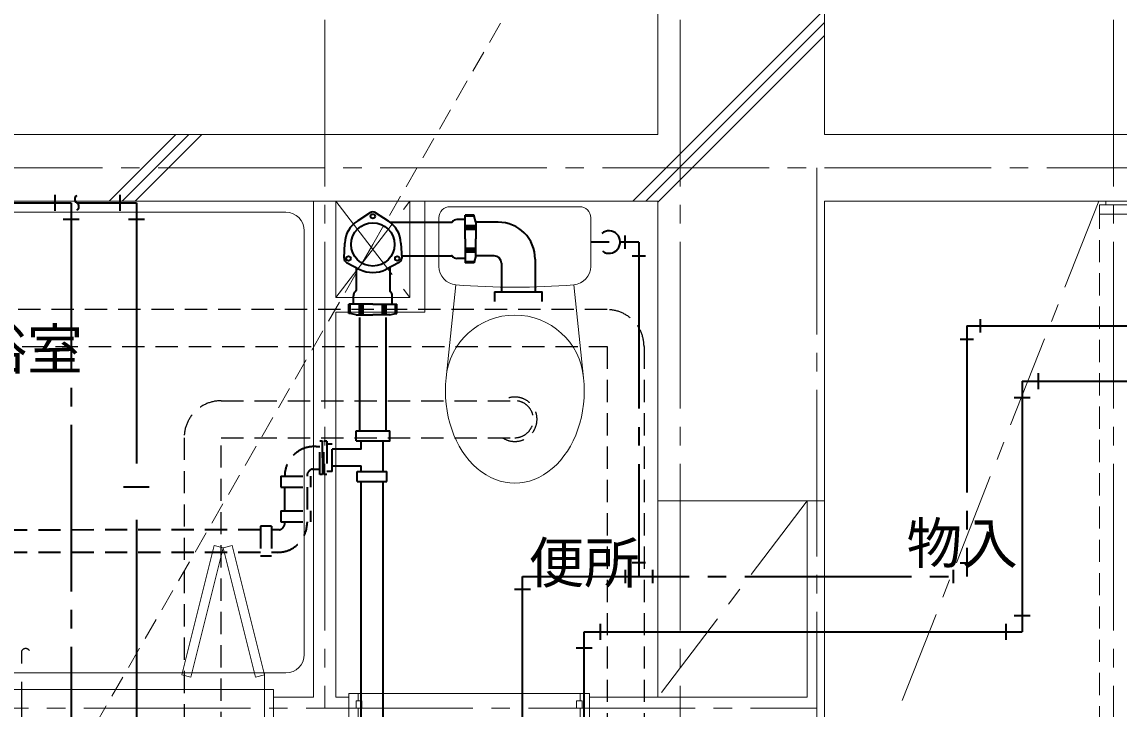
# Model space of a CAD drawing. Units: millimetres at full size, sheet at 1:50; details may follow other scales. Extents: x -9674 to 9699, y -6794 to 6791.
# Drawn here: x 167 to 3129, y 2058 to 3915 of the extents above; entities that cross this region are included whole.
import ezdxf
from ezdxf.enums import TextEntityAlignment as Align

# ---------------------------------------------------------------- set-up
doc = ezdxf.new("R2010")
doc.units = ezdxf.units.MM
doc.header["$LTSCALE"] = 50
for name, pattern in [('CHAIN1', [8, 5, -1, 1, -1]), ('CHAIN2', [12, 9, -1, 1, -1]), ('DASHED1', [1.8, 1.2, -0.6]), ('DASHED3', [4, 3, -1])]:
    doc.linetypes.add(name, pattern=pattern)
for name, color, linetype, lineweight in [('1-0_芯', 134, 'CHAIN2', 9), ('1-1_躯体', 134, 'Continuous', 9), ('1-2_間仕切', 134, 'Continuous', 9), ('1-3_建具', 134, 'Continuous', 9), ('1-4_仕上げ', 134, 'Continuous', 9), ('1-5_設備', 134, 'Continuous', 9), ('1-7_その他', 134, 'DASHED1', 9), ('1-8_ハッチ', 134, 'Continuous', 9), ('2-0_芯', 3, 'Continuous', 35), ('2-2', 5, 'DASHED3', 25), ('2-3_建具', 4, 'Continuous', 35), ('2-9_金物', 1, 'CHAIN2', 35), ('2-A_文字', 6, 'Continuous', 35), ('2-C', 2, 'DASHED1', 25)]:
    doc.layers.add(name, color=color, linetype=linetype, lineweight=lineweight)
doc.layers.add('1-A_文字', color=134, linetype='Continuous')
doc.styles.add('ＭＳ ゴシック', font='')
doc.styles.get('ＭＳ ゴシック').set_extended_font_data('MS Gothic')

msp = doc.modelspace()

# ---------------------------------------------------------------- linework, layer by layer
at = {"layer": '1-0_芯'}
for p, q in [((984.12, 4520.51), (984.12, 2060.51)), ((1944.12, 4520.51), (1944.12, -3699.49)), ((3114.12, 4520.51), (3114.12, 710.51)), ((-8465.88, 3520.51), (8544.12, 3520.51)), ((2313.12, 3520.51), (2313.12, 710.51)), ((-865.88, 2060.51), (2313.12, 2060.51))]:
    msp.add_line(p, q, dxfattribs=at)
at = {"layer": '1-1_躯体'}
for p, q in [((1884.12, 4420.51), (1884.12, 3610.51)), ((2334.12, 4420.51), (2334.12, 3610.51)), ((1884.12, 3610.51), (-2615.88, 3610.51)), ((6384.12, 3610.51), (2334.12, 3610.51)), ((1884.12, 3430.51), (-2615.88, 3430.51)), ((1884.12, 3430.51), (1884.12, 2620.51)), ((1884.12, 2620.51), (2334.12, 2620.51))]:
    msp.add_line(p, q, dxfattribs=at)
msp.add_lwpolyline([(6384.12, 3430.51), (2334.12, 3430.51), (2334.12, 2620.51)], dxfattribs=at)
at = {"layer": '1-2_間仕切'}
for p, q in [((954.12, 3430.51), (954.12, 2090.51)), ((1014.12, 3430.51), (1014.12, 3170.51)), ((1214.12, 3430.51), (1214.12, 3170.51)), ((1254.12, 3430.51), (1254.12, 3130.51)), ((3093.12, 3430.51), (3093.12, 3420.51)), ((1014.12, 3170.51), (1214.12, 3170.51)), ((1014.12, 3130.51), (1254.12, 3130.51)), ((1014.12, 3130.51), (1014.12, 2090.51)), ((2286.62, 2620.51), (2286.62, 2090.51)), ((2334.12, 2620.51), (2334.12, 1550.51)), ((846.12, 2090.51), (954.12, 2090.51)), ((1014.12, 2090.51), (1049.12, 2090.51)), ((1699.12, 2090.51), (2286.62, 2090.51))]:
    msp.add_line(p, q, dxfattribs=at)
at = {"layer": '1-3_建具'}
for p, q in [((3076.62, 3420.51), (3076.62, 3395.51)), ((3156.62, 3420.51), (3076.62, 3420.51)), ((3156.62, 3395.51), (3076.62, 3395.51)), ((597.99, 2150.51), (685.3, 2499.76)), ((597.99, 2150.51), (685.3, 2499.76)), ((597.99, 2150.51), (685.3, 2499.76)), ((597.99, 2150.51), (685.3, 2499.76)), ((709.56, 2493.7), (622.24, 2144.45)), ((709.56, 2493.7), (685.3, 2499.76)), ((709.56, 2493.7), (733.81, 2499.76)), ((709.56, 2493.7), (796.87, 2144.45)), ((821.12, 2150.51), (733.81, 2499.76)), ((821.12, 2150.51), (733.81, 2499.76)), ((821.12, 2150.51), (733.81, 2499.76)), ((821.12, 2150.51), (733.81, 2499.76)), ((622.24, 2144.45), (597.99, 2150.51)), ((796.87, 2144.45), (821.12, 2150.51)), ((101.12, 2110.51), (821.12, 2110.51)), ((821.12, 2110.51), (846.12, 2110.51)), ((821.12, 2020.51), (821.12, 2110.51)), ((846.12, 2110.51), (846.12, 2020.51)), ((1049.12, 2100.51), (1074.12, 2100.51)), ((1049.12, 2020.51), (1049.12, 2100.51)), ((1084.12, 2080.51), (1069.12, 2080.51)), ((1674.12, 2100.51), (1074.12, 2100.51)), ((1074.12, 2100.51), (1074.12, 2080.51)), ((1084.12, 2060.51), (1084.12, 2080.51)), ((1664.12, 2080.51), (1664.12, 2060.51)), ((1679.12, 2080.51), (1664.12, 2080.51)), ((1674.12, 2100.51), (1699.12, 2100.51)), ((1674.12, 2100.51), (1674.12, 2080.51)), ((1679.12, 2060.51), (1679.12, 2080.51)), ((1699.12, 2020.51), (1699.12, 2100.51)), ((1074.12, 2060.51), (1074.12, 2020.51)), ((1664.12, 2060.51), (1679.12, 2060.51)), ((1674.12, 2060.51), (1674.12, 2020.51))]:
    msp.add_line(p, q, dxfattribs=at)
at = {"layer": '1-3_建具', "linetype": 'DASHED1'}
msp.add_line((3076.62, 1645.51), (3076.62, 3395.51), dxfattribs=at)
at = {"layer": '1-3_建具'}
msp.add_lwpolyline([(1069.12, 2080.51), (1069.12, 2060.51), (1084.12, 2060.51)], dxfattribs=at)
at = {"layer": '1-4_仕上げ'}
msp.add_line((1884.12, 2620.51), (1884.12, 2090.51), dxfattribs=at)
at = {"layer": '1-5_設備'}
for p, q in [((1322.46, 3415.51), (1672.46, 3415.51)), ((879.12, 3400.51), (-760.88, 3400.51)), ((1292.46, 3385.51), (1292.46, 3254.26)), ((1702.46, 3385.51), (1702.46, 3254.26)), ((929.12, 2205.51), (929.12, 3350.51)), ((1338.47, 3204.42), (1311.81, 2953.36)), ((1656.46, 3204.42), (1683.11, 2953.36)), ((597.99, 2150.51), (685.3, 2499.76)), ((821.12, 2150.51), (733.81, 2499.76)), ((879.12, 2155.51), (-760.88, 2155.51)), ((821.12, 2110.51), (821.12, 2155.51))]:
    msp.add_line(p, q, dxfattribs=at)
for centre, radius, start, end in [((1322.46, 3385.51), 30, 90, 180), ((1672.46, 3385.51), 30, 0, 90), ((879.12, 3350.51), 50, 0, 90), ((1342.46, 3254.26), 50, 180, 265.41591), ((1652.46, 3254.26), 50, 274.58408, 0), ((1497.46, 5187.45), 1989.39, 265.41591, 274.58408), ((1497.46, 2936.24), 186.44, 5.269, 174.73099), ((879.12, 2205.51), 50, 270, 0)]:
    msp.add_arc(centre, radius, start, end, dxfattribs=at)
msp.add_ellipse((1497.46, 2918.32), major_axis=(0, -250), ratio=0.75, start_param=4.5717762, end_param=7.9945941, dxfattribs=at)
at = {"layer": '1-7_その他', "linetype": 'CHAIN1'}
for p, q in [((1014.12, 3430.51), (1214.12, 3170.51)), ((1014.12, 3170.51), (1214.12, 3430.51)), ((3074.65, 3430.51), (2334.12, 1550.51)), ((2286.62, 2620.51), (1884.12, 2090.51))]:
    msp.add_line(p, q, dxfattribs=at)
at = {"layer": '1-8_ハッチ'}
for p, q in [((1816.18, 3430.51), (2334.12, 3948.46)), ((1851.53, 3430.51), (2334.12, 3913.1)), ((1884.12, 3427.75), (2334.12, 3877.75)), ((401.96, 3430.51), (581.96, 3610.51)), ((437.32, 3430.51), (617.32, 3610.51)), ((472.67, 3430.51), (652.67, 3610.51))]:
    msp.add_line(p, q, dxfattribs=at)
at = {"layer": '2-0_芯'}
for p, q in [((1107.7, 3399.74), (1073.19, 3377.63)), ((1120.65, 3399.74), (1155.16, 3377.63)), ((1363.12, 3380.74), (1340.78, 3380.74)), ((1363.12, 3328.24), (1363.12, 3392.74)), ((1388.12, 3392.74), (1363.12, 3392.74)), ((1388.12, 3389.74), (1363.12, 3389.74)), ((1388.12, 3389.74), (1388.12, 3392.74)), ((1392.12, 3373.74), (1388.12, 3389.74)), ((1160.69, 3373.74), (1326.53, 3373.74)), ((1392.12, 3363.99), (1363.12, 3363.99)), ((1392.12, 3358.99), (1363.12, 3358.99)), ((1392.12, 3353.99), (1363.12, 3353.99)), ((1392.12, 3373.74), (1392.12, 3328.24)), ((1452.38, 3373.74), (1392.12, 3373.74)), ((1363.12, 3328.24), (1363.12, 3263.74)), ((1392.12, 3282.74), (1392.12, 3328.24)), ((1036.37, 3276.19), (1038.26, 3317.13)), ((1190.1, 3317.13), (1191.98, 3276.19)), ((1392.12, 3302.49), (1363.12, 3302.49)), ((1392.12, 3297.49), (1363.12, 3297.49)), ((1392.12, 3292.49), (1363.12, 3292.49)), ((1042.84, 3264.98), (1079.24, 3246.14)), ((1185.51, 3264.98), (1149.11, 3246.14)), ((1191.68, 3282.74), (1326.53, 3282.74)), ((1363.12, 3275.74), (1340.78, 3275.74)), ((1388.12, 3266.74), (1363.12, 3266.74)), ((1388.12, 3263.74), (1363.12, 3263.74)), ((1392.12, 3282.74), (1388.12, 3266.74)), ((1388.12, 3266.74), (1388.12, 3263.74)), ((1441.38, 3282.74), (1392.12, 3282.74)), ((1461.38, 3262.74), (1461.38, 3185.01)), ((1552.38, 3273.74), (1552.38, 3185.01)), ((1068.68, 3251.61), (1068.68, 3188.9)), ((1159.68, 3251.61), (1159.68, 3186.52)), ((1061.68, 3152.31), (1061.68, 3174.65)), ((1166.68, 3152.31), (1166.68, 3174.65)), ((1443.02, 3185.01), (1443.02, 3159.36)), ((1114.18, 3152.31), (1049.68, 3152.31)), ((1049.68, 3127.31), (1049.68, 3152.31)), ((1052.68, 3127.31), (1052.68, 3152.31)), ((1078.43, 3123.31), (1078.43, 3152.31)), ((1083.43, 3123.31), (1083.43, 3152.31)), ((1088.43, 3123.31), (1088.43, 3152.31)), ((1114.18, 3152.31), (1178.68, 3152.31)), ((1139.93, 3123.31), (1139.93, 3152.31)), ((1144.93, 3123.31), (1144.93, 3152.31)), ((1149.93, 3123.31), (1149.93, 3152.31)), ((1175.68, 3127.31), (1175.68, 3152.31)), ((1178.68, 3127.31), (1178.68, 3152.31)), ((1052.68, 3127.31), (1049.68, 3127.31)), ((1068.68, 3123.31), (1052.68, 3127.31)), ((1068.68, 3123.31), (1114.18, 3123.31)), ((1078.68, 2809.53), (1078.68, 3115.72)), ((1159.68, 3123.31), (1114.18, 3123.31)), ((1149.68, 2809.53), (1149.68, 3115.72)), ((1159.68, 3123.31), (1175.68, 3127.31)), ((1175.68, 3127.31), (1178.68, 3127.31)), ((1068.68, 2782.53), (1068.68, 2809.53)), ((1068.68, 2809.53), (1159.68, 2809.53)), ((1142.24, 2699.74), (1142.24, 2782.53)), ((1004.34, 2715.59), (1082.24, 2715.59)), ((1072.24, 2672.74), (1072.24, 2699.74)), ((1072.24, 2699.74), (1152.24, 2699.74)), ((1082.24, 2699.74), (1082.24, 2715.59)), ((1152.24, 2672.74), (1152.24, 2699.74)), ((1072.24, 2672.74), (1152.24, 2672.74)), ((1082.24, 1805.79), (1082.24, 2672.74)), ((1142.24, 1805.79), (1142.24, 2672.74))]:
    msp.add_line(p, q, dxfattribs=at)
at = {"layer": '2-0_芯', "linetype": 'DASHED1'}
for p, q in [((960.69, 2767.12), (971.29, 2767.12)), ((971.24, 2691.91), (971.3, 2781.91)), ((981.5, 2691.9), (981.56, 2781.9)), ((989.56, 2781.89), (981.56, 2781.9)), ((978.53, 2736.9), (978.5, 2691.9)), ((950.86, 2706.58), (971.25, 2706.59)), ((1004.33, 2699.88), (989.51, 2699.89)), ((865.27, 2687.62), (865.3, 2657.62)), ((936.6, 2692.12), (936.6, 2687.62)), ((978.5, 2691.9), (971.24, 2691.91)), ((865.3, 2657.62), (946.04, 2657.62)), ((876.07, 2594.12), (876.02, 2657.62)), ((936.61, 2657.62), (936.65, 2594.12)), ((865.27, 2594.12), (865.3, 2564.12)), ((840.87, 2552.27), (810.87, 2552.24)), ((810.87, 2552.24), (810.87, 2471.5)), ((865.3, 2564.12), (946.04, 2564.12)), ((876.1, 2556.81), (876.09, 2564.12)), ((936.66, 2564.12), (936.66, 2561.56)), ((810.87, 2542.24), (4.46, 2541.62)), ((862.14, 2542.28), (840.87, 2542.27)), ((810.87, 2481.5), (4.5, 2481.1)), ((856.7, 2481.52), (840.87, 2481.51))]:
    msp.add_line(p, q, dxfattribs=at)
at = {"layer": '2-0_芯'}
for points in [[(1443.02, 3185.01), (1570.73, 3185.01), (1570.73, 3159.36)], [(1068.68, 2782.53), (1159.68, 2782.53), (1159.68, 2809.53)], [(1004.37, 2761.41), (1082.24, 2761.41), (1082.24, 2782.53)]]:
    msp.add_lwpolyline(points, dxfattribs=at)
at = {"layer": '2-0_芯', "linetype": 'DASHED1'}
for points in [[(978.53, 2736.9), (978.56, 2781.9), (971.3, 2781.91)], [(989.56, 2781.89), (989.5, 2691.89), (981.5, 2691.9)], [(1004.33, 2699.88), (1004.38, 2773.88), (989.56, 2773.89)], [(865.27, 2687.62), (946.03, 2687.62), (946.04, 2657.62)], [(865.27, 2594.12), (946.03, 2594.12), (946.04, 2564.12)], [(840.87, 2552.27), (840.87, 2471.51), (810.87, 2471.5)]]:
    msp.add_lwpolyline(points, dxfattribs=at)
at = {"layer": '2-0_芯'}
for centre, radius in [((1114.18, 3389.63), 6), ((1114.18, 3313.63), 58.5), ((1048.36, 3275.63), 6), ((1179.99, 3275.63), 6)]:
    msp.add_circle(centre, radius, dxfattribs=at)
for centre, radius, start, end in [((1114.18, 3313.63), 76, 122.637, 177.363), ((1114.18, 3389.63), 12, 57.363, 122.637), ((1114.18, 3313.63), 76, 2.637, 57.363), ((1340.78, 3365.74), 15, 90, 142.33), ((1326.53, 3376.74), 3, 270, 322.33), ((1452.38, 3273.74), 100, 0, 90), ((1048.36, 3275.63), 12, 177.363, 242.637), ((1179.99, 3275.63), 12, 297.363, 2.637), ((1326.53, 3279.74), 3, 37.67, 90), ((1340.78, 3290.74), 15, 217.67, 270), ((1441.38, 3262.74), 20, 0, 90), ((1114.18, 3313.63), 76, 242.637, 297.363), ((1076.68, 3174.65), 15, 127.67, 180), ((1065.68, 3188.9), 3, 307.67, 0), ((1162.68, 3188.9), 3, 180, 232.33), ((1151.68, 3174.65), 15, 360, 52.33)]:
    msp.add_arc(centre, radius, start, end, dxfattribs=at)
at = {"layer": '2-0_芯', "linetype": 'DASHED1'}
for centre, radius, start, end in [((956, 2687.26), 80, 92.25797, 180.0444), ((956, 2687.26), 80, 86.63672, 92.25797), ((956, 2687.26), 20, 104.89851, 165.93747), ((856.66, 2561.52), 80, 270.02797, 0.02797), ((856.66, 2561.52), 20, 285.89543, 346.38424)]:
    msp.add_arc(centre, radius, start, end, dxfattribs=at)
at = {"layer": '2-2'}
msp.add_line((166.59, 1981.6), (166.59, 2215.93), dxfattribs=at)
msp.add_arc((176.59, 2209.86), 11.7, 31.23674, 148.76326, dxfattribs=at)
at = {"layer": '2-3_建具'}
for p, q in [((2912, 2922.03), (2912, 2965.23)), ((2867.71, 2943.63), (4429.17, 2943.63)), ((2867.71, 2943.63), (2867.71, 2266.56)), ((2889.31, 2899.34), (2846.11, 2899.34)), ((2846.11, 2310.86), (2889.31, 2310.86)), ((1728.72, 2244.96), (1728.72, 2288.16)), ((2823.41, 2288.16), (2823.41, 2244.96)), ((1684.43, 1636.94), (1684.43, 2266.56)), ((1684.43, 2266.56), (2867.71, 2266.56)), ((1706.03, 2222.27), (1662.83, 2222.27))]:
    msp.add_line(p, q, dxfattribs=at)
at = {"layer": '2-9_金物'}
for p, q in [((254.96, 3447.42), (254.96, 3404.22)), ((11.71, 3425.82), (299.26, 3425.82)), ((299.26, 3425.82), (299.26, 1569.11)), ((277.66, 3381.53), (320.86, 3381.53)), ((1832.07, 3319.89), (1782.16, 3319.89)), ((1795.16, 3301.89), (1795.16, 3337.89)), ((1832.07, 3319.89), (1832.07, 2416.56)), ((1814.07, 3282.97), (1850.07, 3282.97)), ((2754.62, 3075.63), (2754.62, 3111.63)), ((2717.71, 3093.63), (2717.71, 2416.56)), ((2717.71, 3093.63), (6931.4, 3093.63)), ((2735.71, 3056.72), (2699.71, 3056.72)), ((1562.71, 2438.16), (1562.71, 2394.96)), ((1795.16, 2434.56), (1795.16, 2398.56)), ((1850.07, 2453.48), (1814.07, 2453.48)), ((1868.98, 2434.56), (1868.98, 2398.56)), ((2680.79, 2434.56), (2680.79, 2398.56)), ((2699.71, 2453.47), (2735.71, 2453.47)), ((1518.42, 2416.56), (2717.71, 2416.56)), ((1518.42, -427.21), (1518.42, 2416.56)), ((1496.82, 2382.03), (1540.02, 2382.03))]:
    msp.add_line(p, q, dxfattribs=at)
at = {"layer": '2-9_金物', "linetype": 'Continuous'}
msp.add_line((1751.82, 3319.89), (1702.46, 3319.89), dxfattribs=at)
msp.add_arc((1751.82, 3319.89), 30.34, 235.151, 129.51, dxfattribs=at)
at = {"layer": '2-A_文字'}
for p, q in [((431.31, 3447.42), (431.31, 3404.22)), ((314.83, 3425.82), (475.61, 3425.82)), ((475.61, 3425.82), (475.61, 2721.77)), ((454.01, 3381.53), (497.21, 3381.53)), ((510.02, 2657.27), (441.19, 2657.27)), ((475.61, 2569.36), (475.61, 1048.04))]:
    msp.add_line(p, q, dxfattribs=at)
for centre, start, end in [((320.89, 3435.82), 121.23674, 238.76326), ((308.76, 3415.82), 301.23674, 58.76326)]:
    msp.add_arc(centre, 11.7, start, end, dxfattribs=at)
at = {"layer": '2-C', "color": 7, "lineweight": 9}
for q in [(2024.22, 4889.86), (204.14, 1737.4)]:
    msp.add_line((1114.18, 3313.63), q, dxfattribs=at)
at = {"layer": '2-C'}
for p, q in [((1746.43, 3137.29), (-192.45, 3137.29)), ((1846.43, 3037.29), (1846.43, 1410.51)), ((704.61, 2891.15), (1497.46, 2891.15)), ((604.61, 2791.15), (604.61, 1450.51)), ((704.61, 1450.51), (704.61, 2791.15)), ((704.61, 2791.15), (1497.46, 2791.15))]:
    msp.add_line(p, q, dxfattribs=at)
msp.add_lwpolyline([(-192.45, 3037.29), (1746.43, 3037.29), (1746.43, 1410.51)], dxfattribs=at)
for centre, radius, start, end in [((1746.43, 3037.29), 100, 0, 90), ((704.61, 2791.15), 100, 90, 180), ((1497.46, 2841.15), 60, 236.44269, 123.55731), ((1497.46, 2841.15), 50, 270, 90)]:
    msp.add_arc(centre, radius, start, end, dxfattribs=at)

# ---------------------------------------------------------------- texts
at = {"layer": '1-A_文字', "style": 'ＭＳ ゴシック'}
for s, p in [('浴室', (30.61, 2942.34)), ('物入', (2555.37, 2418.01)), ('便所', (1534.64, 2365.49))]:
    msp.add_text(s, height=110, dxfattribs=at).set_placement(p, align=Align.BOTTOM_LEFT)

doc.saveas('drawing.dxf')
